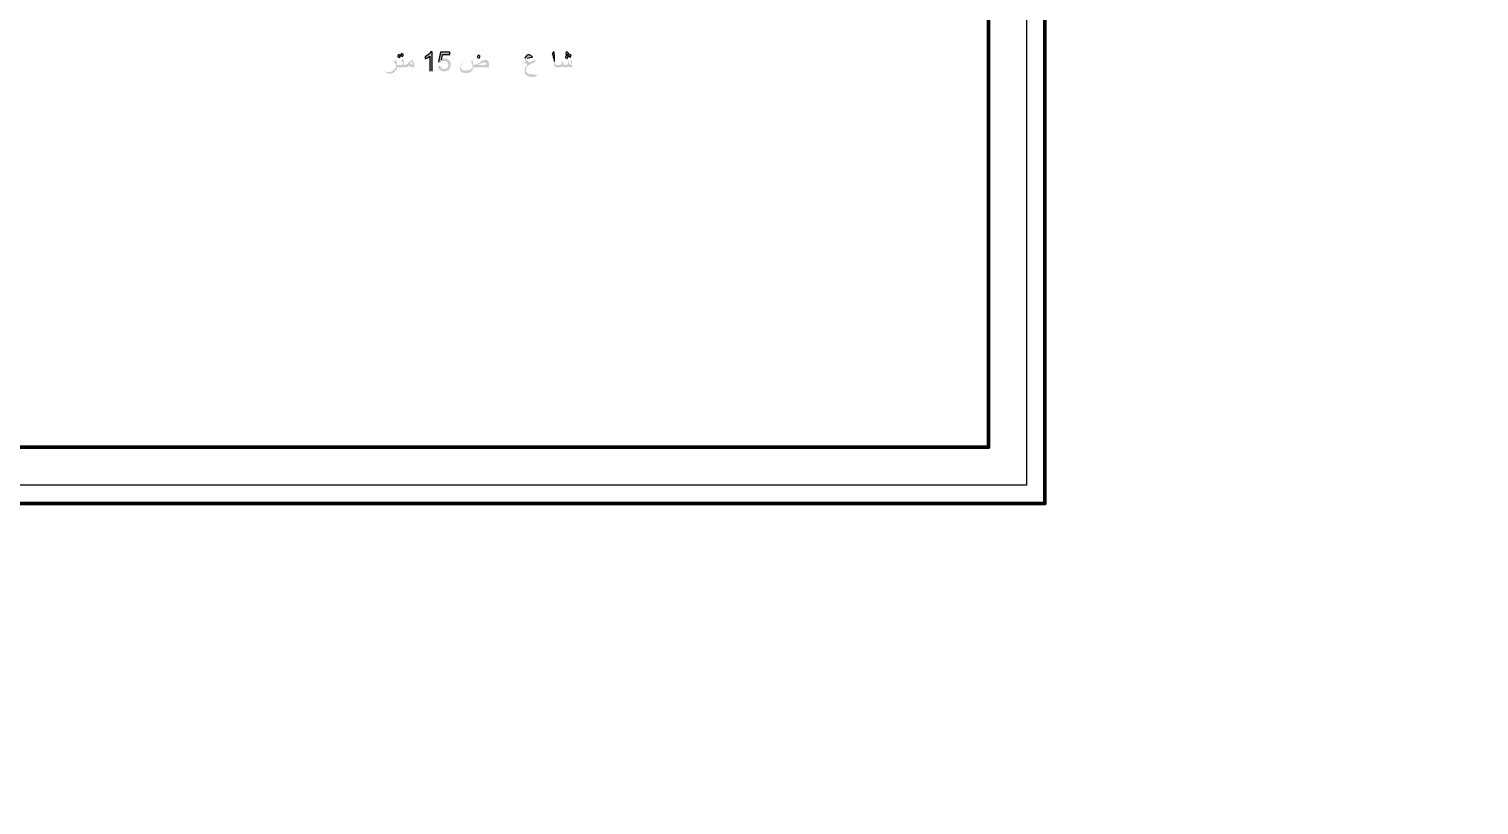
# Model space of a CAD drawing. Header units: inches. Extents: x -279 to 561, y -345 to 342.
# Drawn here: x -195.43 to -181.21, y 27.45 to 35.06 of the extents above; entities that cross this region are included whole.
import ezdxf

# ---------------------------------------------------------------- set-up
doc = ezdxf.new("R2010")
doc.units = ezdxf.units.IN
doc.header["$LTSCALE"] = 0.5
doc.header["$MEASUREMENT"] = 0
doc.layers.add('A-GENM', color=13, linetype='Continuous', lineweight=9)
doc.layers.add('G-ANNO-HLIN', color=5, linetype='Continuous', lineweight=50)
doc.layers.add('CADER', color=7, linetype='Continuous')
doc.layers.add('S-DIM', color=7, linetype='Continuous')
doc.styles.get("Standard").update_dxf_attribs({"font": 'arial.ttf'})
doc.dimstyles.get("Standard").update_dxf_attribs({"dimtxt": 0.18, "dimasz": 0.18, "dimexe": 0.18, "dimexo": 0.0625, "dimgap": 0.09, "dimtad": 0, "dimtih": 1, "dimtoh": 1, "dimzin": 0, "dimdsep": 46, "dimtxsty": 'Standard', "dimcen": 0.09, "dimadec": 0, "dimazin": 0, "dimtfac": 1, "dimtofl": 0, "dimtmove": 0, "dimatfit": 3, "dimfxl": 1, "dimtolj": 1, "dimtzin": 0, "dimarcsym": 0})

# ---------------------------------------------------------------- blocks, each defined once
blk = doc.blocks.new('TGG')
at = {"layer": 'A-GENM'}
h = blk.add_hatch(color=7, dxfattribs=at)
h.paths.add_polyline_path([(-29.212, -101.006), (-29.183, -101), (-29.146, -100.981), (-29.107, -100.954), (-29.075, -100.921), (-29.061, -100.901), (-29.051, -100.882), (-29.045, -100.862), (-29.043, -100.841), (-28.84, -100.841), (-28.805, -100.839), (-28.78, -100.831), (-28.759, -100.816), (-28.739, -100.794), (-28.712, -100.814), (-28.681, -100.83), (-28.655, -100.838), (-28.63, -100.841), (-28.595, -100.841), (-28.595, -100.781), (-28.6, -100.753), (-28.615, -100.718), (-28.654, -100.653), (-28.678, -100.662), (-28.704, -100.678), (-28.731, -100.701), (-28.77, -100.748), (-28.788, -100.763), (-28.813, -100.774), (-28.842, -100.778), (-28.87, -100.778), (-28.87, -100.755), (-28.872, -100.7), (-28.878, -100.664), (-28.888, -100.642), (-28.905, -100.613), (-28.933, -100.676), (-28.913, -100.7), (-28.902, -100.718), (-28.896, -100.743), (-28.893, -100.778), (-29.043, -100.778), (-29.043, -100.761), (-29.046, -100.727), (-29.058, -100.696), (-29.076, -100.671), (-29.101, -100.645), (-29.121, -100.708), (-29.099, -100.732), (-29.083, -100.755), (-29.07, -100.783), (-29.066, -100.81), (-29.068, -100.825), (-29.074, -100.842), (-29.097, -100.877), (-29.131, -100.912), (-29.172, -100.94), (-29.22, -100.96), (-29.243, -100.965), (-29.265, -100.967), (-29.311, -100.961), (-29.359, -100.95), (-29.364, -100.963), (-29.315, -100.982), (-29.264, -100.999), (-29.237, -101.004)], flags=0)
h.paths.add_polyline_path([(-28.638, -100.778), (-28.658, -100.773), (-28.679, -100.762), (-28.698, -100.747), (-28.713, -100.731), (-28.696, -100.707), (-28.685, -100.698), (-28.67, -100.692), (-28.649, -100.729), (-28.634, -100.773)], flags=0)
h.paths.add_polyline_path([(-28.981, -100.59), (-28.956, -100.541), (-29.009, -100.511), (-29.035, -100.561)], flags=0)
h.paths.add_polyline_path([(-28.902, -100.559), (-28.878, -100.509), (-28.931, -100.48), (-28.956, -100.53)], flags=0)
for points in [[(-28.132, -100.943), (-28.132, -100.441), (-28.173, -100.441), (-28.195, -100.474), (-28.229, -100.508), (-28.271, -100.54), (-28.321, -100.566), (-28.321, -100.626), (-28.254, -100.594), (-28.221, -100.573), (-28.195, -100.552), (-28.195, -100.943)], [(-27.823, -100.951), (-27.784, -100.947), (-27.749, -100.936), (-27.719, -100.917), (-27.693, -100.891), (-27.676, -100.865), (-27.663, -100.837), (-27.656, -100.807), (-27.653, -100.774), (-27.656, -100.74), (-27.664, -100.71), (-27.678, -100.683), (-27.697, -100.658), (-27.72, -100.639), (-27.746, -100.625), (-27.774, -100.616), (-27.805, -100.613), (-27.828, -100.616), (-27.852, -100.623), (-27.874, -100.634), (-27.896, -100.65), (-27.87, -100.511), (-27.677, -100.511), (-27.677, -100.449), (-27.92, -100.449), (-27.975, -100.708), (-27.912, -100.716), (-27.897, -100.7), (-27.877, -100.687), (-27.853, -100.679), (-27.822, -100.676), (-27.797, -100.678), (-27.776, -100.683), (-27.757, -100.692), (-27.743, -100.704), (-27.731, -100.719), (-27.723, -100.736), (-27.718, -100.756), (-27.716, -100.778), (-27.718, -100.802), (-27.723, -100.823), (-27.732, -100.842), (-27.744, -100.858), (-27.76, -100.871), (-27.778, -100.881), (-27.799, -100.886), (-27.823, -100.888), (-27.86, -100.883), (-27.875, -100.876), (-27.889, -100.867), (-27.9, -100.854), (-27.909, -100.84), (-27.92, -100.802), (-27.983, -100.81), (-27.978, -100.84), (-27.968, -100.867), (-27.953, -100.891), (-27.934, -100.912), (-27.911, -100.929), (-27.885, -100.941), (-27.856, -100.949)], [(-25.479, -101.092), (-25.393, -101.033), (-25.393, -101.029), (-25.457, -101.03), (-25.525, -101.028), (-25.579, -101.022), (-25.633, -101.008), (-25.654, -100.998), (-25.671, -100.987), (-25.687, -100.971), (-25.698, -100.952), (-25.705, -100.931), (-25.707, -100.907), (-25.704, -100.883), (-25.697, -100.86), (-25.683, -100.838), (-25.665, -100.817), (-25.625, -100.784), (-25.57, -100.752), (-25.47, -100.708), (-25.456, -100.645), (-25.53, -100.672), (-25.595, -100.708), (-25.634, -100.698), (-25.669, -100.684), (-25.697, -100.663), (-25.705, -100.652), (-25.707, -100.641), (-25.705, -100.63), (-25.699, -100.621), (-25.674, -100.605), (-25.642, -100.595), (-25.602, -100.587), (-25.534, -100.582), (-25.577, -100.539), (-25.601, -100.524), (-25.624, -100.519), (-25.647, -100.522), (-25.67, -100.531), (-25.69, -100.547), (-25.708, -100.568), (-25.721, -100.589), (-25.731, -100.611), (-25.737, -100.633), (-25.738, -100.655), (-25.737, -100.678), (-25.731, -100.7), (-25.722, -100.719), (-25.709, -100.736), (-25.691, -100.752), (-25.662, -100.77), (-25.695, -100.806), (-25.713, -100.832), (-25.726, -100.859), (-25.735, -100.896), (-25.738, -100.937), (-25.736, -100.971), (-25.727, -101), (-25.713, -101.025), (-25.692, -101.046), (-25.672, -101.06), (-25.648, -101.071), (-25.62, -101.08), (-25.589, -101.086), (-25.542, -101.091)]]:
    blk.add_hatch(color=7, dxfattribs=at).paths.add_polyline_path(points, flags=0)
h = blk.add_hatch(color=7, dxfattribs=at)
h.paths.add_polyline_path([(-27.268, -100.99), (-27.222, -100.987), (-27.182, -100.979), (-27.148, -100.966), (-27.121, -100.947), (-27.104, -100.927), (-27.09, -100.903), (-27.08, -100.874), (-27.073, -100.841), (-26.665, -100.841), (-26.665, -100.752), (-26.67, -100.711), (-26.677, -100.695), (-26.686, -100.68), (-26.7, -100.668), (-26.716, -100.66), (-26.735, -100.654), (-26.757, -100.653), (-26.787, -100.655), (-26.814, -100.661), (-26.838, -100.672), (-26.865, -100.687), (-26.926, -100.729), (-26.959, -100.75), (-26.99, -100.765), (-27.027, -100.775), (-27.073, -100.778), (-27.075, -100.731), (-27.08, -100.695), (-27.1, -100.645), (-27.128, -100.708), (-27.112, -100.731), (-27.101, -100.755), (-27.091, -100.788), (-27.088, -100.822), (-27.092, -100.847), (-27.104, -100.869), (-27.125, -100.888), (-27.153, -100.904), (-27.179, -100.914), (-27.208, -100.922), (-27.27, -100.927), (-27.32, -100.922), (-27.34, -100.915), (-27.356, -100.906), (-27.37, -100.893), (-27.379, -100.879), (-27.385, -100.862), (-27.387, -100.842), (-27.385, -100.817), (-27.379, -100.79), (-27.367, -100.757), (-27.347, -100.714), (-27.359, -100.708), (-27.384, -100.765), (-27.403, -100.825), (-27.408, -100.855), (-27.41, -100.885), (-27.408, -100.911), (-27.4, -100.933), (-27.388, -100.951), (-27.371, -100.966), (-27.351, -100.977), (-27.327, -100.984), (-27.299, -100.989)], flags=0)
h.paths.add_polyline_path([(-26.879, -100.778), (-26.951, -100.778), (-26.901, -100.752), (-26.846, -100.727), (-26.816, -100.718), (-26.79, -100.716), (-26.764, -100.718), (-26.741, -100.725), (-26.725, -100.736), (-26.72, -100.752), (-26.724, -100.763), (-26.739, -100.772), (-26.762, -100.777), (-26.792, -100.778)], flags=0)
h.paths.add_polyline_path([(-26.918, -100.606), (-26.892, -100.556), (-26.946, -100.527), (-26.971, -100.577)], flags=0)
h = blk.add_hatch(color=7, dxfattribs=at)
h.paths.add_polyline_path([(-24.899, -100.841), (-24.832, -100.841), (-24.805, -100.84), (-24.786, -100.836), (-24.756, -100.818), (-24.728, -100.834), (-24.71, -100.839), (-24.693, -100.841), (-24.671, -100.841), (-24.645, -100.839), (-24.625, -100.835), (-24.597, -100.817), (-24.569, -100.835), (-24.552, -100.839), (-24.532, -100.841), (-24.506, -100.841), (-24.506, -100.752), (-24.508, -100.714), (-24.514, -100.685), (-24.534, -100.645), (-24.553, -100.684), (-24.536, -100.709), (-24.526, -100.733), (-24.522, -100.755), (-24.523, -100.765), (-24.528, -100.772), (-24.534, -100.777), (-24.543, -100.778), (-24.561, -100.775), (-24.574, -100.764), (-24.587, -100.741), (-24.597, -100.704), (-24.604, -100.668), (-24.616, -100.691), (-24.613, -100.715), (-24.612, -100.738), (-24.615, -100.757), (-24.626, -100.77), (-24.641, -100.776), (-24.663, -100.778), (-24.685, -100.778), (-24.705, -100.774), (-24.722, -100.761), (-24.735, -100.744), (-24.746, -100.719), (-24.761, -100.668), (-24.773, -100.691), (-24.77, -100.716), (-24.769, -100.738), (-24.774, -100.76), (-24.781, -100.768), (-24.79, -100.773), (-24.806, -100.777), (-24.831, -100.778), (-24.923, -100.778), (-24.934, -100.775), (-24.944, -100.764), (-24.954, -100.737), (-24.962, -100.689), (-24.967, -100.527), (-24.972, -100.476), (-24.981, -100.433), (-25.024, -100.496), (-25.013, -100.509), (-25.004, -100.524), (-24.995, -100.558), (-24.989, -100.618), (-24.985, -100.696), (-24.976, -100.775), (-24.968, -100.803), (-24.958, -100.823), (-24.942, -100.836), (-24.922, -100.841)], flags=0)
h.paths.add_polyline_path([(-24.633, -100.613), (-24.608, -100.564), (-24.662, -100.535), (-24.687, -100.585)], flags=0)
h.paths.add_polyline_path([(-24.555, -100.582), (-24.53, -100.533), (-24.584, -100.504), (-24.608, -100.553)], flags=0)
h.paths.add_polyline_path([(-24.626, -100.519), (-24.601, -100.47), (-24.654, -100.441), (-24.679, -100.49)], flags=0)
at = {"layer": 'A-GENM', "color": 7}
for p, q in [((-29.009, -100.511), (-29.035, -100.561)), ((-29.035, -100.561), (-28.981, -100.59)), ((-28.956, -100.541), (-29.009, -100.511)), ((-28.981, -100.59), (-28.956, -100.541)), ((-28.931, -100.48), (-28.956, -100.53)), ((-28.956, -100.53), (-28.902, -100.559)), ((-28.878, -100.509), (-28.931, -100.48)), ((-28.902, -100.559), (-28.878, -100.509)), ((-28.271, -100.54), (-28.321, -100.566)), ((-28.321, -100.566), (-28.321, -100.626)), ((-28.321, -100.626), (-28.254, -100.594)), ((-28.229, -100.508), (-28.271, -100.54)), ((-28.254, -100.594), (-28.221, -100.573)), ((-28.195, -100.474), (-28.229, -100.508)), ((-28.221, -100.573), (-28.195, -100.552)), ((-28.173, -100.441), (-28.195, -100.474)), ((-28.195, -100.552), (-28.195, -100.943)), ((-28.132, -100.441), (-28.173, -100.441)), ((-28.132, -100.943), (-28.132, -100.441)), ((-27.92, -100.449), (-27.975, -100.708)), ((-27.677, -100.449), (-27.92, -100.449)), ((-27.896, -100.65), (-27.87, -100.511)), ((-27.87, -100.511), (-27.677, -100.511)), ((-27.677, -100.511), (-27.677, -100.449)), ((-26.946, -100.527), (-26.971, -100.577)), ((-26.971, -100.577), (-26.918, -100.606)), ((-26.892, -100.556), (-26.946, -100.527)), ((-26.918, -100.606), (-26.892, -100.556)), ((-25.721, -100.589), (-25.731, -100.611)), ((-25.708, -100.568), (-25.721, -100.589)), ((-25.69, -100.547), (-25.708, -100.568)), ((-25.67, -100.531), (-25.69, -100.547)), ((-25.674, -100.605), (-25.642, -100.595)), ((-25.647, -100.522), (-25.67, -100.531)), ((-25.624, -100.519), (-25.647, -100.522)), ((-25.642, -100.595), (-25.602, -100.587)), ((-25.601, -100.524), (-25.624, -100.519)), ((-25.602, -100.587), (-25.534, -100.582)), ((-25.577, -100.539), (-25.601, -100.524)), ((-25.534, -100.582), (-25.577, -100.539)), ((-24.981, -100.433), (-25.024, -100.496)), ((-25.024, -100.496), (-25.013, -100.509)), ((-25.013, -100.509), (-25.004, -100.524)), ((-25.004, -100.524), (-24.995, -100.558)), ((-24.995, -100.558), (-24.989, -100.618)), ((-24.972, -100.476), (-24.981, -100.433)), ((-24.967, -100.527), (-24.972, -100.476)), ((-24.962, -100.689), (-24.967, -100.527)), ((-24.662, -100.535), (-24.687, -100.585)), ((-24.687, -100.585), (-24.633, -100.613)), ((-24.654, -100.441), (-24.679, -100.49)), ((-24.679, -100.49), (-24.626, -100.519)), ((-24.608, -100.564), (-24.662, -100.535)), ((-24.601, -100.47), (-24.654, -100.441)), ((-24.633, -100.613), (-24.608, -100.564)), ((-24.626, -100.519), (-24.601, -100.47)), ((-24.584, -100.504), (-24.608, -100.553)), ((-24.608, -100.553), (-24.555, -100.582)), ((-24.53, -100.533), (-24.584, -100.504)), ((-24.555, -100.582), (-24.53, -100.533))]:
    blk.add_line(p, q, dxfattribs=at)
blk = doc.blocks.new('*D1071')
at = {"color": 0, "linetype": 'ByBlock', "lineweight": -2, "transparency": 16777216}
for p, q in [((558.652, 342.279), (558.652, 342.473)), ((560.652, 342.279), (560.652, 342.473)), ((558.832, 342.293), (559.172, 342.293)), ((560.472, 342.293), (560.132, 342.293))]:
    blk.add_line(p, q, dxfattribs=at)
at = {"color": 0, "linetype": 'ByBlock', "transparency": 16777216}
for points in [[(558.832, 342.323), (558.832, 342.263), (558.652, 342.293)], [(560.472, 342.323), (560.472, 342.263), (560.652, 342.293)]]:
    blk.add_solid(points, dxfattribs=at)
at = {"layer": 'Defpoints', "color": 0, "linetype": 'ByBlock', "transparency": 16777216}
for p in [(560.652, 342.293), (558.652, 342.216), (560.652, 342.216)]:
    blk.add_point(p, dxfattribs=at)
at = {"layer": 'Defpoints', "color": 0, "ltscale": 0.5, "transparency": 16777216}
for p in [(-209.5, -305.36), (-209.5, -305.81), (-209.5, -305.81)]:
    blk.add_point(p, dxfattribs=at)
at = {"layer": 'S-DIM', "color": 0, "lineweight": -2, "ltscale": 0.5, "transparency": 16777216}
for p, q in [((-209.5, -305.18), (-209.5, -305)), ((-209.563, -305.36), (-209.68, -305.36)), ((-209.563, -305.81), (-209.68, -305.81)), ((-209.5, -305.99), (-209.5, -306.17))]:
    blk.add_line(p, q, dxfattribs=at)
at = {"layer": 'S-DIM', "color": 0, "ltscale": 0.5, "transparency": 16777216}
for points in [[(-209.53, -305.18), (-209.47, -305.18), (-209.5, -305.36)], [(-209.53, -305.99), (-209.47, -305.99), (-209.5, -305.81)]]:
    blk.add_solid(points, dxfattribs=at)
at = {"color": 0, "linetype": 'ByBlock', "transparency": 16777216, "insert": (559.652, 342.293), "char_height": 0.18, "attachment_point": 5}
blk.add_mtext('\\A1;2.0000', dxfattribs=at)
at = {"layer": 'S-DIM', "color": 0, "ltscale": 0.5, "transparency": 16777216, "insert": (-209.5, -305.585), "char_height": 0.18, "attachment_point": 5}
blk.add_mtext('\\A1;0.45', dxfattribs=at)

msp = doc.modelspace()

# ---------------------------------------------------------------- linework, layer by layer
at = {"layer": 'CADER', "lineweight": 18}
for points in [[(-209.177, 46.18), (-185.468, 46.18), (-185.468, 30.407), (-209.177, 30.407)], [(-208.996, 45.999), (-185.648, 45.999), (-185.648, 30.587), (-208.996, 30.587)]]:
    msp.add_lwpolyline(points, close=True, dxfattribs=at)
at = {"layer": 'G-ANNO-HLIN', "color": 0}
for points in [[(-209.177, 46.18), (-185.468, 46.18), (-185.468, 30.407), (-209.177, 30.407)], [(-208.624, 45.627), (-186.021, 45.627), (-186.021, 30.96), (-208.624, 30.96)]]:
    msp.add_lwpolyline(points, close=True, dxfattribs=at)

# ---------------------------------------------------------------- block references
at = {"xscale": 0.3782168633388276, "yscale": 0.3782168633388276, "zscale": 0.3782168633388276}
msp.add_blockref('TGG', (-180.836, 72.828), dxfattribs=at)

# ---------------------------------------------------------------- dimensions: what is measured, and where the dimension line sits
at = {"layer": 'S-DIM', "ltscale": 0.5}
dim = msp.add_linear_dim(base=(-209.5, -305.81), p1=(-209.5, -305.36), p2=(-209.5, -305.81), angle=90, dimstyle='Standard', dxfattribs=at)
dim.commit()
dim.dimension.update_dxf_attribs({"geometry": '*D1071', "text_midpoint": (-209.5, -305.585)})

doc.saveas('drawing.dxf')
